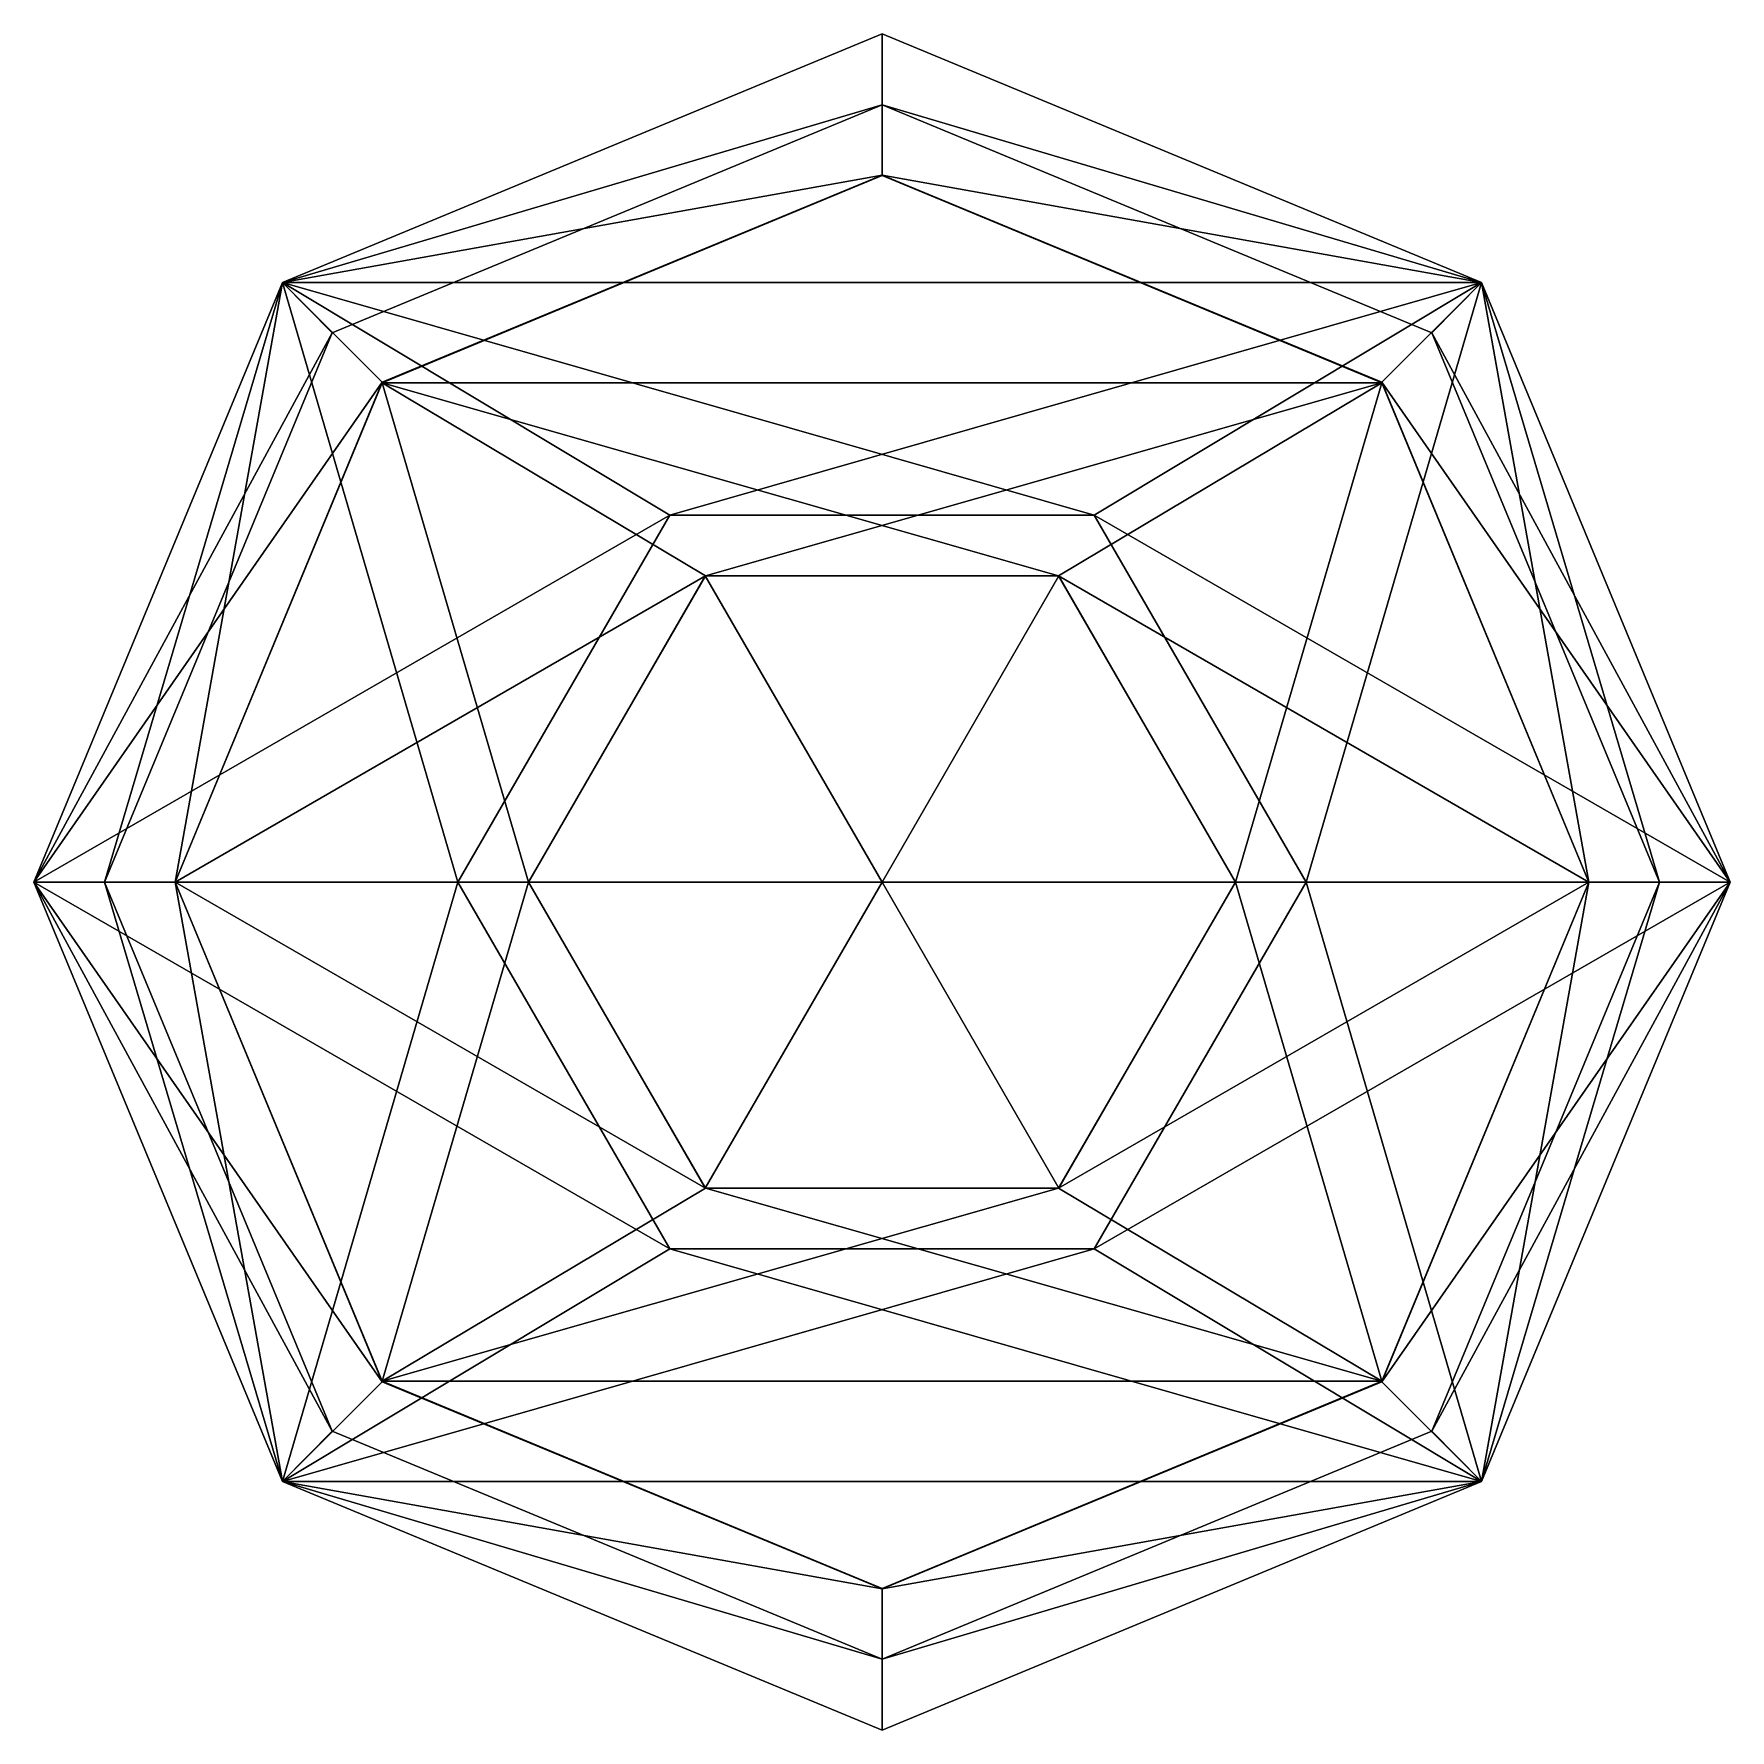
# Model space of a CAD drawing. Header units: millimetres. Extents: x -3 to 3, y -3 to 3.
import ezdxf

# ---------------------------------------------------------------- set-up
doc = ezdxf.new("R2010")
doc.units = ezdxf.units.MM
doc.header["$LTSCALE"] = 65.185185
for name, color, linetype in [('1', 7, 'CONTINUOUS'), ('10', 7, 'CONTINUOUS'), ('11', 7, 'CONTINUOUS'), ('12', 7, 'CONTINUOUS'), ('13', 7, 'CONTINUOUS'), ('14', 7, 'CONTINUOUS'), ('15', 7, 'CONTINUOUS'), ('16', 7, 'CONTINUOUS'), ('17', 7, 'CONTINUOUS'), ('18', 7, 'CONTINUOUS'), ('19', 7, 'CONTINUOUS'), ('2', 7, 'CONTINUOUS'), ('20', 7, 'CONTINUOUS'), ('21', 7, 'CONTINUOUS'), ('22', 7, 'CONTINUOUS'), ('23', 7, 'CONTINUOUS'), ('24', 7, 'CONTINUOUS'), ('25', 7, 'CONTINUOUS'), ('26', 7, 'CONTINUOUS'), ('27', 7, 'CONTINUOUS'), ('28', 7, 'CONTINUOUS'), ('29', 7, 'CONTINUOUS'), ('3', 7, 'CONTINUOUS'), ('30', 7, 'CONTINUOUS'), ('4', 7, 'CONTINUOUS'), ('5', 7, 'CONTINUOUS'), ('6', 7, 'CONTINUOUS'), ('7', 7, 'CONTINUOUS'), ('8', 7, 'CONTINUOUS'), ('9', 7, 'CONTINUOUS')]:
    doc.layers.add(name, color=color, linetype=linetype)

msp = doc.modelspace()

# ---------------------------------------------------------------- linework, layer by layer
at = {"layer": '1', "linetype": 'CONTINUOUS'}
for points in [[(0, 2.4991), (1.7686, 1.7662), (-1.7686, 1.7662), (0, 2.4991)], [(-2.5, 0), (-1.7686, 1.7662), (-1.25, 0), (-2.5, 0)], [(-1.7686, 1.7662), (1.7686, 1.7662), (0.6239, 1.0825), (-1.7686, 1.7662)], [(-1.25, 0), (-1.7686, 1.7662), (-0.6239, 1.0825), (-1.25, 0)], [(-0.6239, 1.0825), (-1.7686, 1.7662), (0.6239, 1.0825), (-0.6239, 1.0825)], [(1.7686, 1.7662), (2.5, 0), (0.6239, 1.0825), (1.7686, 1.7662)], [(0.6239, 1.0825), (2.5, 0), (1.25, 0), (0.6239, 1.0825)], [(-1.7686, -1.7662), (-2.5, 0), (-0.6239, -1.0825), (-1.7686, -1.7662)], [(-2.5, 0), (-1.25, 0), (-0.6239, -1.0825), (-2.5, 0)], [(1.25, 0), (1.7686, -1.7662), (0.6239, -1.0825), (1.25, 0)], [(2.5, 0), (1.7686, -1.7662), (1.25, 0), (2.5, 0)], [(1.7686, -1.7662), (-1.7686, -1.7662), (-0.6239, -1.0825), (1.7686, -1.7662)], [(0.6239, -1.0825), (1.7686, -1.7662), (-0.6239, -1.0825), (0.6239, -1.0825)], [(0, -2.4991), (-1.7686, -1.7662), (1.7686, -1.7662), (0, -2.4991)]]:
    msp.add_3dface(points, dxfattribs=at)
at = {"layer": '10', "linetype": 'CONTINUOUS'}
for points in [[(0, 2.4991), (-1.7686, 1.7662), (0, 2.5, 7), (0, 2.4991)], [(-1.7686, 1.7662), (-1.7678, 1.7678, 7), (0, 2.5, 7), (-1.7686, 1.7662)], [(0, 2.4991), (0, 2.5, 7), (1.7678, 1.7678, 7), (0, 2.4991)], [(1.7686, 1.7662), (0, 2.4991), (1.7678, 1.7678, 7), (1.7686, 1.7662)], [(-1.7686, 1.7662), (-2.5, 0), (-1.7678, 1.7678, 7), (-1.7686, 1.7662)], [(-2.5, 0), (-2.5, 0, 7), (-1.7678, 1.7678, 7), (-2.5, 0)], [(2.5, 0, 7), (1.7686, 1.7662), (1.7678, 1.7678, 7), (2.5, 0, 7)], [(2.5, 0), (1.7686, 1.7662), (2.5, 0, 7), (2.5, 0)]]:
    msp.add_3dface(points, dxfattribs=at)
at = {"layer": '11', "linetype": 'CONTINUOUS'}
for points in [[(2.1208, 2.1208, 12.5), (0, 3, 12.5), (-2.1208, 2.1208, 12.5), (2.1208, 2.1208, 12.5)], [(-2.1208, 2.1208, 12.5), (-3, 0, 12.5), (-0.7509, 1.2972, 12.5), (-2.1208, 2.1208, 12.5)], [(2.1208, 2.1208, 12.5), (-2.1208, 2.1208, 12.5), (-0.7509, 1.2972, 12.5), (2.1208, 2.1208, 12.5)], [(0.7509, 1.2972, 12.5), (2.1208, 2.1208, 12.5), (-0.7509, 1.2972, 12.5), (0.7509, 1.2972, 12.5)], [(1.5, 0, 12.5), (2.1208, 2.1208, 12.5), (0.7509, 1.2972, 12.5), (1.5, 0, 12.5)], [(3, 0, 12.5), (2.1208, 2.1208, 12.5), (1.5, 0, 12.5), (3, 0, 12.5)], [(-0.7509, 1.2972, 12.5), (-3, 0, 12.5), (-1.5, 0, 12.5), (-0.7509, 1.2972, 12.5)], [(-3, 0, 12.5), (-2.1208, -2.1208, 12.5), (-1.5, 0, 12.5), (-3, 0, 12.5)], [(-1.5, 0, 12.5), (-2.1208, -2.1208, 12.5), (-0.7509, -1.2972, 12.5), (-1.5, 0, 12.5)], [(2.1208, -2.1208, 12.5), (3, 0, 12.5), (0.7509, -1.2972, 12.5), (2.1208, -2.1208, 12.5)], [(3, 0, 12.5), (1.5, 0, 12.5), (0.7509, -1.2972, 12.5), (3, 0, 12.5)], [(-2.1208, -2.1208, 12.5), (2.1208, -2.1208, 12.5), (0.7509, -1.2972, 12.5), (-2.1208, -2.1208, 12.5)], [(-0.7509, -1.2972, 12.5), (-2.1208, -2.1208, 12.5), (0.7509, -1.2972, 12.5), (-0.7509, -1.2972, 12.5)], [(-2.1208, -2.1208, 12.5), (0, -3, 12.5), (2.1208, -2.1208, 12.5), (-2.1208, -2.1208, 12.5)]]:
    msp.add_3dface(points, dxfattribs=at)
at = {"layer": '12', "linetype": 'CONTINUOUS'}
for points in [[(-2.1208, 2.1208, 19.5), (0, 3, 19.5), (2.1208, 2.1208, 19.5), (-2.1208, 2.1208, 19.5)], [(-3, 0, 19.5), (-2.1208, 2.1208, 19.5), (-1.5, 0, 19.5), (-3, 0, 19.5)], [(-2.1208, 2.1208, 19.5), (2.1208, 2.1208, 19.5), (0.7509, 1.2972, 19.5), (-2.1208, 2.1208, 19.5)], [(-1.5, 0, 19.5), (-2.1208, 2.1208, 19.5), (-0.7509, 1.2972, 19.5), (-1.5, 0, 19.5)], [(-0.7509, 1.2972, 19.5), (-2.1208, 2.1208, 19.5), (0.7509, 1.2972, 19.5), (-0.7509, 1.2972, 19.5)], [(2.1208, 2.1208, 19.5), (3, 0, 19.5), (0.7509, 1.2972, 19.5), (2.1208, 2.1208, 19.5)], [(3, 0, 19.5), (1.5, 0, 19.5), (0.7509, 1.2972, 19.5), (3, 0, 19.5)], [(-2.1208, -2.1208, 19.5), (-3, 0, 19.5), (-0.7509, -1.2972, 19.5), (-2.1208, -2.1208, 19.5)], [(-0.7509, -1.2972, 19.5), (-3, 0, 19.5), (-1.5, 0, 19.5), (-0.7509, -1.2972, 19.5)], [(1.5, 0, 19.5), (2.1208, -2.1208, 19.5), (0.7509, -1.2972, 19.5), (1.5, 0, 19.5)], [(3, 0, 19.5), (2.1208, -2.1208, 19.5), (1.5, 0, 19.5), (3, 0, 19.5)], [(2.1208, -2.1208, 19.5), (-2.1208, -2.1208, 19.5), (-0.7509, -1.2972, 19.5), (2.1208, -2.1208, 19.5)], [(0.7509, -1.2972, 19.5), (2.1208, -2.1208, 19.5), (-0.7509, -1.2972, 19.5), (0.7509, -1.2972, 19.5)], [(2.1208, -2.1208, 19.5), (0, -3, 19.5), (-2.1208, -2.1208, 19.5), (2.1208, -2.1208, 19.5)]]:
    msp.add_3dface(points, dxfattribs=at)
at = {"layer": '13', "linetype": 'CONTINUOUS'}
for points in [[(-1.5, 0, 12.5), (-0.7509, -1.2972, 12.5), (-1.5, 0, 19.5), (-1.5, 0, 12.5)], [(-0.7509, -1.2972, 12.5), (-0.7509, -1.2972, 19.5), (-1.5, 0, 19.5), (-0.7509, -1.2972, 12.5)], [(0.7509, -1.2972, 12.5), (1.5, 0, 12.5), (0.7509, -1.2972, 19.5), (0.7509, -1.2972, 12.5)], [(1.5, 0, 12.5), (1.5, 0, 19.5), (0.7509, -1.2972, 19.5), (1.5, 0, 12.5)], [(-0.7509, -1.2972, 12.5), (0.7509, -1.2972, 12.5), (-0.7509, -1.2972, 19.5), (-0.7509, -1.2972, 12.5)], [(0.7509, -1.2972, 12.5), (0.7509, -1.2972, 19.5), (-0.7509, -1.2972, 19.5), (0.7509, -1.2972, 12.5)]]:
    msp.add_3dface(points, dxfattribs=at)
at = {"layer": '14', "linetype": 'CONTINUOUS'}
for points in [[(-0.7509, 1.2972, 12.5), (-1.5, 0, 12.5), (-0.7509, 1.2972, 19.5), (-0.7509, 1.2972, 12.5)], [(-1.5, 0, 12.5), (-1.5, 0, 19.5), (-0.7509, 1.2972, 19.5), (-1.5, 0, 12.5)], [(0.7509, 1.2972, 12.5), (-0.7509, 1.2972, 12.5), (0.7509, 1.2972, 19.5), (0.7509, 1.2972, 12.5)], [(-0.7509, 1.2972, 12.5), (-0.7509, 1.2972, 19.5), (0.7509, 1.2972, 19.5), (-0.7509, 1.2972, 12.5)], [(1.5, 0, 12.5), (0.7509, 1.2972, 12.5), (1.5, 0, 19.5), (1.5, 0, 12.5)], [(1.5, 0, 19.5), (0.7509, 1.2972, 12.5), (0.7509, 1.2972, 19.5), (1.5, 0, 19.5)]]:
    msp.add_3dface(points, dxfattribs=at)
at = {"layer": '15', "linetype": 'CONTINUOUS'}
for points in [[(0, 3, 20.5), (-2.1208, 2.1208, 20.5), (0, 2.7491, 20.5), (0, 3, 20.5)], [(2.1208, 2.1208, 20.5), (0, 3, 20.5), (0, 2.7491, 20.5), (2.1208, 2.1208, 20.5)], [(0, 2.7491, 20.5), (-2.1208, 2.1208, 20.5), (-1.9455, 1.9429, 20.5), (0, 2.7491, 20.5)], [(1.9455, 1.9429, 20.5), (2.1208, 2.1208, 20.5), (0, 2.7491, 20.5), (1.9455, 1.9429, 20.5)], [(-2.1208, 2.1208, 20.5), (-3, 0, 20.5), (-1.9455, 1.9429, 20.5), (-2.1208, 2.1208, 20.5)], [(2.75, 0, 20.5), (2.1208, 2.1208, 20.5), (1.9455, 1.9429, 20.5), (2.75, 0, 20.5)], [(3, 0, 20.5), (2.1208, 2.1208, 20.5), (2.75, 0, 20.5), (3, 0, 20.5)], [(-1.9455, 1.9429, 20.5), (-3, 0, 20.5), (-2.75, 0, 20.5), (-1.9455, 1.9429, 20.5)], [(-3, 0, 20.5), (-2.1208, -2.1208, 20.5), (-2.75, 0, 20.5), (-3, 0, 20.5)], [(-2.75, 0, 20.5), (-2.1208, -2.1208, 20.5), (-1.9455, -1.9429, 20.5), (-2.75, 0, 20.5)], [(2.1208, -2.1208, 20.5), (3, 0, 20.5), (1.9455, -1.9429, 20.5), (2.1208, -2.1208, 20.5)], [(3, 0, 20.5), (2.75, 0, 20.5), (1.9455, -1.9429, 20.5), (3, 0, 20.5)], [(-1.9455, -1.9429, 20.5), (-2.1208, -2.1208, 20.5), (0, -2.7491, 20.5), (-1.9455, -1.9429, 20.5)], [(0, -2.7491, 20.5), (2.1208, -2.1208, 20.5), (1.9455, -1.9429, 20.5), (0, -2.7491, 20.5)], [(-2.1208, -2.1208, 20.5), (0, -3, 20.5), (0, -2.7491, 20.5), (-2.1208, -2.1208, 20.5)], [(0, -3, 20.5), (2.1208, -2.1208, 20.5), (0, -2.7491, 20.5), (0, -3, 20.5)]]:
    msp.add_3dface(points, dxfattribs=at)
at = {"layer": '16', "linetype": 'CONTINUOUS'}
for points in [[(-2.1208, 2.1208, 21), (0, 3, 21), (0, 2.7491, 21), (-2.1208, 2.1208, 21)], [(0, 3, 21), (2.1208, 2.1208, 21), (0, 2.7491, 21), (0, 3, 21)], [(-1.9455, 1.9429, 21), (-2.1208, 2.1208, 21), (0, 2.7491, 21), (-1.9455, 1.9429, 21)], [(0, 2.7491, 21), (2.1208, 2.1208, 21), (1.9455, 1.9429, 21), (0, 2.7491, 21)], [(-3, 0, 21), (-2.1208, 2.1208, 21), (-2.75, 0, 21), (-3, 0, 21)], [(-2.75, 0, 21), (-2.1208, 2.1208, 21), (-1.9455, 1.9429, 21), (-2.75, 0, 21)], [(2.1208, 2.1208, 21), (3, 0, 21), (1.9455, 1.9429, 21), (2.1208, 2.1208, 21)], [(3, 0, 21), (2.75, 0, 21), (1.9455, 1.9429, 21), (3, 0, 21)], [(-2.1208, -2.1208, 21), (-3, 0, 21), (-1.9455, -1.9429, 21), (-2.1208, -2.1208, 21)], [(-1.9455, -1.9429, 21), (-3, 0, 21), (-2.75, 0, 21), (-1.9455, -1.9429, 21)], [(2.75, 0, 21), (2.1208, -2.1208, 21), (1.9455, -1.9429, 21), (2.75, 0, 21)], [(3, 0, 21), (2.1208, -2.1208, 21), (2.75, 0, 21), (3, 0, 21)], [(0, -2.7491, 21), (-2.1208, -2.1208, 21), (-1.9455, -1.9429, 21), (0, -2.7491, 21)], [(1.9455, -1.9429, 21), (2.1208, -2.1208, 21), (0, -2.7491, 21), (1.9455, -1.9429, 21)], [(0, -3, 21), (-2.1208, -2.1208, 21), (0, -2.7491, 21), (0, -3, 21)], [(2.1208, -2.1208, 21), (0, -3, 21), (0, -2.7491, 21), (2.1208, -2.1208, 21)]]:
    msp.add_3dface(points, dxfattribs=at)
at = {"layer": '17', "linetype": 'CONTINUOUS'}
for points in [[(-2.75, 0, 20.5), (-1.9455, -1.9429, 20.5), (-2.75, 0, 21), (-2.75, 0, 20.5)], [(-1.9455, -1.9429, 20.5), (-1.9455, -1.9429, 21), (-2.75, 0, 21), (-1.9455, -1.9429, 20.5)], [(1.9455, -1.9429, 20.5), (2.75, 0, 20.5), (1.9455, -1.9429, 21), (1.9455, -1.9429, 20.5)], [(2.75, 0, 20.5), (2.75, 0, 21), (1.9455, -1.9429, 21), (2.75, 0, 20.5)], [(-1.9455, -1.9429, 20.5), (0, -2.7491, 20.5), (-1.9455, -1.9429, 21), (-1.9455, -1.9429, 20.5)], [(0, -2.7491, 20.5), (0, -2.7491, 21), (-1.9455, -1.9429, 21), (0, -2.7491, 20.5)], [(0, -2.7491, 20.5), (1.9455, -1.9429, 20.5), (0, -2.7491, 21), (0, -2.7491, 20.5)], [(1.9455, -1.9429, 20.5), (1.9455, -1.9429, 21), (0, -2.7491, 21), (1.9455, -1.9429, 20.5)]]:
    msp.add_3dface(points, dxfattribs=at)
at = {"layer": '18', "linetype": 'CONTINUOUS'}
for points in [[(0, 2.7491, 20.5), (-1.9455, 1.9429, 20.5), (0, 2.7491, 21), (0, 2.7491, 20.5)], [(-1.9455, 1.9429, 20.5), (-1.9455, 1.9429, 21), (0, 2.7491, 21), (-1.9455, 1.9429, 20.5)], [(1.9455, 1.9429, 20.5), (0, 2.7491, 20.5), (1.9455, 1.9429, 21), (1.9455, 1.9429, 20.5)], [(0, 2.7491, 20.5), (0, 2.7491, 21), (1.9455, 1.9429, 21), (0, 2.7491, 20.5)], [(-1.9455, 1.9429, 20.5), (-2.75, 0, 20.5), (-1.9455, 1.9429, 21), (-1.9455, 1.9429, 20.5)], [(-2.75, 0, 20.5), (-2.75, 0, 21), (-1.9455, 1.9429, 21), (-2.75, 0, 20.5)], [(2.75, 0, 20.5), (1.9455, 1.9429, 20.5), (2.75, 0, 21), (2.75, 0, 20.5)], [(2.75, 0, 21), (1.9455, 1.9429, 20.5), (1.9455, 1.9429, 21), (2.75, 0, 21)]]:
    msp.add_3dface(points, dxfattribs=at)
at = {"layer": '19', "linetype": 'CONTINUOUS'}
for points in [[(-2.1208, 2.1208, 11.5), (0, 3, 11.5), (0, 2.7491, 11.5), (-2.1208, 2.1208, 11.5)], [(0, 3, 11.5), (2.1208, 2.1208, 11.5), (0, 2.7491, 11.5), (0, 3, 11.5)], [(-1.9455, 1.9429, 11.5), (-2.1208, 2.1208, 11.5), (0, 2.7491, 11.5), (-1.9455, 1.9429, 11.5)], [(0, 2.7491, 11.5), (2.1208, 2.1208, 11.5), (1.9455, 1.9429, 11.5), (0, 2.7491, 11.5)], [(-3, 0, 11.5), (-2.1208, 2.1208, 11.5), (-2.75, 0, 11.5), (-3, 0, 11.5)], [(-2.75, 0, 11.5), (-2.1208, 2.1208, 11.5), (-1.9455, 1.9429, 11.5), (-2.75, 0, 11.5)], [(2.1208, 2.1208, 11.5), (3, 0, 11.5), (1.9455, 1.9429, 11.5), (2.1208, 2.1208, 11.5)], [(3, 0, 11.5), (2.75, 0, 11.5), (1.9455, 1.9429, 11.5), (3, 0, 11.5)], [(-2.1208, -2.1208, 11.5), (-3, 0, 11.5), (-1.9455, -1.9429, 11.5), (-2.1208, -2.1208, 11.5)], [(-1.9455, -1.9429, 11.5), (-3, 0, 11.5), (-2.75, 0, 11.5), (-1.9455, -1.9429, 11.5)], [(2.75, 0, 11.5), (2.1208, -2.1208, 11.5), (1.9455, -1.9429, 11.5), (2.75, 0, 11.5)], [(3, 0, 11.5), (2.1208, -2.1208, 11.5), (2.75, 0, 11.5), (3, 0, 11.5)], [(0, -2.7491, 11.5), (-2.1208, -2.1208, 11.5), (-1.9455, -1.9429, 11.5), (0, -2.7491, 11.5)], [(1.9455, -1.9429, 11.5), (2.1208, -2.1208, 11.5), (0, -2.7491, 11.5), (1.9455, -1.9429, 11.5)], [(0, -3, 11.5), (-2.1208, -2.1208, 11.5), (0, -2.7491, 11.5), (0, -3, 11.5)], [(2.1208, -2.1208, 11.5), (0, -3, 11.5), (0, -2.7491, 11.5), (2.1208, -2.1208, 11.5)]]:
    msp.add_3dface(points, dxfattribs=at)
at = {"layer": '2', "linetype": 'CONTINUOUS'}
for points in [[(0, 2.4991, 32), (-1.7686, 1.7662, 32), (1.7686, 1.7662, 32), (0, 2.4991, 32)], [(-1.7686, 1.7662, 32), (-2.5, 0, 32), (-0.6239, 1.0825, 32), (-1.7686, 1.7662, 32)], [(1.7686, 1.7662, 32), (-1.7686, 1.7662, 32), (-0.6239, 1.0825, 32), (1.7686, 1.7662, 32)], [(0.6239, 1.0825, 32), (1.7686, 1.7662, 32), (-0.6239, 1.0825, 32), (0.6239, 1.0825, 32)], [(1.25, 0, 32), (1.7686, 1.7662, 32), (0.6239, 1.0825, 32), (1.25, 0, 32)], [(2.5, 0, 32), (1.7686, 1.7662, 32), (1.25, 0, 32), (2.5, 0, 32)], [(-2.5, 0, 32), (-1.25, 0, 32), (-0.6239, 1.0825, 32), (-2.5, 0, 32)], [(-2.5, 0, 32), (-1.7686, -1.7662, 32), (-1.25, 0, 32), (-2.5, 0, 32)], [(-1.25, 0, 32), (-1.7686, -1.7662, 32), (-0.6239, -1.0825, 32), (-1.25, 0, 32)], [(1.7686, -1.7662, 32), (2.5, 0, 32), (0.6239, -1.0825, 32), (1.7686, -1.7662, 32)], [(0.6239, -1.0825, 32), (2.5, 0, 32), (1.25, 0, 32), (0.6239, -1.0825, 32)], [(-1.7686, -1.7662, 32), (1.7686, -1.7662, 32), (0.6239, -1.0825, 32), (-1.7686, -1.7662, 32)], [(-0.6239, -1.0825, 32), (-1.7686, -1.7662, 32), (0.6239, -1.0825, 32), (-0.6239, -1.0825, 32)], [(0, -2.4991, 32), (1.7686, -1.7662, 32), (-1.7686, -1.7662, 32), (0, -2.4991, 32)]]:
    msp.add_3dface(points, dxfattribs=at)
at = {"layer": '20', "linetype": 'CONTINUOUS'}
for points in [[(0, 3, 11), (-2.1208, 2.1208, 11), (0, 2.7491, 11), (0, 3, 11)], [(2.1208, 2.1208, 11), (0, 3, 11), (0, 2.7491, 11), (2.1208, 2.1208, 11)], [(0, 2.7491, 11), (-2.1208, 2.1208, 11), (-1.9455, 1.9429, 11), (0, 2.7491, 11)], [(1.9455, 1.9429, 11), (2.1208, 2.1208, 11), (0, 2.7491, 11), (1.9455, 1.9429, 11)], [(-2.1208, 2.1208, 11), (-3, 0, 11), (-1.9455, 1.9429, 11), (-2.1208, 2.1208, 11)], [(2.75, 0, 11), (2.1208, 2.1208, 11), (1.9455, 1.9429, 11), (2.75, 0, 11)], [(3, 0, 11), (2.1208, 2.1208, 11), (2.75, 0, 11), (3, 0, 11)], [(-1.9455, 1.9429, 11), (-3, 0, 11), (-2.75, 0, 11), (-1.9455, 1.9429, 11)], [(-3, 0, 11), (-2.1208, -2.1208, 11), (-2.75, 0, 11), (-3, 0, 11)], [(-2.75, 0, 11), (-2.1208, -2.1208, 11), (-1.9455, -1.9429, 11), (-2.75, 0, 11)], [(2.1208, -2.1208, 11), (3, 0, 11), (1.9455, -1.9429, 11), (2.1208, -2.1208, 11)], [(3, 0, 11), (2.75, 0, 11), (1.9455, -1.9429, 11), (3, 0, 11)], [(-1.9455, -1.9429, 11), (-2.1208, -2.1208, 11), (0, -2.7491, 11), (-1.9455, -1.9429, 11)], [(0, -2.7491, 11), (2.1208, -2.1208, 11), (1.9455, -1.9429, 11), (0, -2.7491, 11)], [(-2.1208, -2.1208, 11), (0, -3, 11), (0, -2.7491, 11), (-2.1208, -2.1208, 11)], [(0, -3, 11), (2.1208, -2.1208, 11), (0, -2.7491, 11), (0, -3, 11)]]:
    msp.add_3dface(points, dxfattribs=at)
at = {"layer": '21', "linetype": 'CONTINUOUS'}
for points in [[(-1.9455, -1.9429, 11.5), (-2.75, 0, 11.5), (-1.9455, -1.9429, 11), (-1.9455, -1.9429, 11.5)], [(-2.75, 0, 11.5), (-2.75, 0, 11), (-1.9455, -1.9429, 11), (-2.75, 0, 11.5)], [(2.75, 0, 11.5), (1.9455, -1.9429, 11.5), (2.75, 0, 11), (2.75, 0, 11.5)], [(2.75, 0, 11), (1.9455, -1.9429, 11.5), (1.9455, -1.9429, 11), (2.75, 0, 11)], [(0, -2.7491, 11.5), (-1.9455, -1.9429, 11.5), (0, -2.7491, 11), (0, -2.7491, 11.5)], [(-1.9455, -1.9429, 11.5), (-1.9455, -1.9429, 11), (0, -2.7491, 11), (-1.9455, -1.9429, 11.5)], [(1.9455, -1.9429, 11.5), (0, -2.7491, 11.5), (1.9455, -1.9429, 11), (1.9455, -1.9429, 11.5)], [(0, -2.7491, 11.5), (0, -2.7491, 11), (1.9455, -1.9429, 11), (0, -2.7491, 11.5)]]:
    msp.add_3dface(points, dxfattribs=at)
at = {"layer": '22', "linetype": 'CONTINUOUS'}
for points in [[(-1.9455, 1.9429, 11.5), (0, 2.7491, 11.5), (-1.9455, 1.9429, 11), (-1.9455, 1.9429, 11.5)], [(0, 2.7491, 11.5), (0, 2.7491, 11), (-1.9455, 1.9429, 11), (0, 2.7491, 11.5)], [(0, 2.7491, 11.5), (1.9455, 1.9429, 11.5), (0, 2.7491, 11), (0, 2.7491, 11.5)], [(1.9455, 1.9429, 11.5), (1.9455, 1.9429, 11), (0, 2.7491, 11), (1.9455, 1.9429, 11.5)], [(-2.75, 0, 11.5), (-1.9455, 1.9429, 11.5), (-2.75, 0, 11), (-2.75, 0, 11.5)], [(-1.9455, 1.9429, 11.5), (-1.9455, 1.9429, 11), (-2.75, 0, 11), (-1.9455, 1.9429, 11.5)], [(1.9455, 1.9429, 11.5), (2.75, 0, 11.5), (1.9455, 1.9429, 11), (1.9455, 1.9429, 11.5)], [(2.75, 0, 11.5), (2.75, 0, 11), (1.9455, 1.9429, 11), (2.75, 0, 11.5)]]:
    msp.add_3dface(points, dxfattribs=at)
at = {"layer": '23', "linetype": 'CONTINUOUS'}
for points in [[(-0.625, -1.0825, 24), (0, 0, 23.2489), (-1.25, 0, 24), (-0.625, -1.0825, 24)], [(0.625, -1.0825, 24), (0, 0, 23.2489), (-0.625, -1.0825, 24), (0.625, -1.0825, 24)], [(1.25, 0, 24), (0, 0, 23.2489), (0.625, -1.0825, 24), (1.25, 0, 24)]]:
    msp.add_3dface(points, dxfattribs=at)
at = {"layer": '24', "linetype": 'CONTINUOUS'}
for points in [[(-1.25, 0, 32), (-0.6239, -1.0825, 32), (-1.25, 0, 24), (-1.25, 0, 32)], [(-0.6239, -1.0825, 32), (-0.625, -1.0825, 24), (-1.25, 0, 24), (-0.6239, -1.0825, 32)], [(0.6239, -1.0825, 32), (1.25, 0, 32), (0.625, -1.0825, 24), (0.6239, -1.0825, 32)], [(1.25, 0, 32), (1.25, 0, 24), (0.625, -1.0825, 24), (1.25, 0, 32)], [(-0.6239, -1.0825, 32), (0.6239, -1.0825, 32), (-0.625, -1.0825, 24), (-0.6239, -1.0825, 32)], [(0.6239, -1.0825, 32), (0.625, -1.0825, 24), (-0.625, -1.0825, 24), (0.6239, -1.0825, 32)]]:
    msp.add_3dface(points, dxfattribs=at)
at = {"layer": '25', "linetype": 'CONTINUOUS'}
for points in [[(-1.25, 0, 24), (0, 0, 23.2489), (-0.625, 1.0825, 24), (-1.25, 0, 24)], [(-0.625, 1.0825, 24), (0, 0, 23.2489), (0.625, 1.0825, 24), (-0.625, 1.0825, 24)], [(0, 0, 23.2489), (1.25, 0, 24), (0.625, 1.0825, 24), (0, 0, 23.2489)]]:
    msp.add_3dface(points, dxfattribs=at)
at = {"layer": '26', "linetype": 'CONTINUOUS'}
for points in [[(-0.6239, 1.0825, 32), (-1.25, 0, 32), (-0.625, 1.0825, 24), (-0.6239, 1.0825, 32)], [(-1.25, 0, 32), (-1.25, 0, 24), (-0.625, 1.0825, 24), (-1.25, 0, 32)], [(-0.6239, 1.0825, 32), (-0.625, 1.0825, 24), (0.625, 1.0825, 24), (-0.6239, 1.0825, 32)], [(0.6239, 1.0825, 32), (-0.6239, 1.0825, 32), (0.625, 1.0825, 24), (0.6239, 1.0825, 32)], [(1.25, 0, 32), (0.6239, 1.0825, 32), (1.25, 0, 24), (1.25, 0, 32)], [(1.25, 0, 24), (0.6239, 1.0825, 32), (0.625, 1.0825, 24), (1.25, 0, 24)]]:
    msp.add_3dface(points, dxfattribs=at)
at = {"layer": '27', "linetype": 'CONTINUOUS'}
for points in [[(-1.25, 0, 8), (0, 0, 8.7511), (-0.625, -1.0825, 8), (-1.25, 0, 8)], [(-0.625, -1.0825, 8), (0, 0, 8.7511), (0.625, -1.0825, 8), (-0.625, -1.0825, 8)], [(0.625, -1.0825, 8), (0, 0, 8.7511), (1.25, 0, 8), (0.625, -1.0825, 8)]]:
    msp.add_3dface(points, dxfattribs=at)
at = {"layer": '28', "linetype": 'CONTINUOUS'}
for points in [[(-0.6239, -1.0825), (-1.25, 0), (-0.625, -1.0825, 8), (-0.6239, -1.0825)], [(-1.25, 0), (-1.25, 0, 8), (-0.625, -1.0825, 8), (-1.25, 0)], [(1.25, 0), (0.6239, -1.0825), (1.25, 0, 8), (1.25, 0)], [(0.6239, -1.0825), (0.625, -1.0825, 8), (1.25, 0, 8), (0.6239, -1.0825)], [(-0.6239, -1.0825), (-0.625, -1.0825, 8), (0.625, -1.0825, 8), (-0.6239, -1.0825)], [(0.6239, -1.0825), (-0.6239, -1.0825), (0.625, -1.0825, 8), (0.6239, -1.0825)]]:
    msp.add_3dface(points, dxfattribs=at)
at = {"layer": '29', "linetype": 'CONTINUOUS'}
for points in [[(0, 0, 8.7511), (-1.25, 0, 8), (-0.625, 1.0825, 8), (0, 0, 8.7511)], [(0.625, 1.0825, 8), (0, 0, 8.7511), (-0.625, 1.0825, 8), (0.625, 1.0825, 8)], [(1.25, 0, 8), (0, 0, 8.7511), (0.625, 1.0825, 8), (1.25, 0, 8)]]:
    msp.add_3dface(points, dxfattribs=at)
at = {"layer": '3', "linetype": 'CONTINUOUS'}
for points in [[(-2.1208, 2.1208, 20.5), (0, 3, 20.5), (-2.1208, 2.1208, 19.5), (-2.1208, 2.1208, 20.5)], [(-2.1208, 2.1208, 19.5), (0, 3, 20.5), (0, 3, 19.5), (-2.1208, 2.1208, 19.5)], [(-2.1208, 2.1208, 25), (0, 3, 25), (-2.1208, 2.1208, 21), (-2.1208, 2.1208, 25)], [(-2.1208, 2.1208, 21), (0, 3, 25), (0, 3, 21), (-2.1208, 2.1208, 21)], [(-2.1208, 2.1208, 12.5), (0, 3, 12.5), (-2.1208, 2.1208, 11.5), (-2.1208, 2.1208, 12.5)], [(-2.1208, 2.1208, 11.5), (0, 3, 12.5), (0, 3, 11.5), (-2.1208, 2.1208, 11.5)], [(-2.1208, 2.1208, 11), (0, 3, 11), (-2.1208, 2.1208, 7), (-2.1208, 2.1208, 11)], [(-2.1208, 2.1208, 7), (0, 3, 11), (0, 3, 7), (-2.1208, 2.1208, 7)], [(0, 3, 20.5), (2.1208, 2.1208, 20.5), (0, 3, 19.5), (0, 3, 20.5)], [(0, 3, 19.5), (2.1208, 2.1208, 20.5), (2.1208, 2.1208, 19.5), (0, 3, 19.5)], [(0, 3, 25), (2.1208, 2.1208, 25), (0, 3, 21), (0, 3, 25)], [(0, 3, 21), (2.1208, 2.1208, 25), (2.1208, 2.1208, 21), (0, 3, 21)], [(0, 3, 12.5), (2.1208, 2.1208, 12.5), (0, 3, 11.5), (0, 3, 12.5)], [(0, 3, 11.5), (2.1208, 2.1208, 12.5), (2.1208, 2.1208, 11.5), (0, 3, 11.5)], [(0, 3, 11), (2.1208, 2.1208, 11), (0, 3, 7), (0, 3, 11)], [(0, 3, 7), (2.1208, 2.1208, 11), (2.1208, 2.1208, 7), (0, 3, 7)], [(-3, 0, 20.5), (-2.1208, 2.1208, 20.5), (-3, 0, 19.5), (-3, 0, 20.5)], [(-3, 0, 19.5), (-2.1208, 2.1208, 20.5), (-2.1208, 2.1208, 19.5), (-3, 0, 19.5)], [(-3, 0, 25), (-2.1208, 2.1208, 25), (-3, 0, 21), (-3, 0, 25)], [(-3, 0, 21), (-2.1208, 2.1208, 25), (-2.1208, 2.1208, 21), (-3, 0, 21)], [(-3, 0, 12.5), (-2.1208, 2.1208, 12.5), (-3, 0, 11.5), (-3, 0, 12.5)], [(-3, 0, 11.5), (-2.1208, 2.1208, 12.5), (-2.1208, 2.1208, 11.5), (-3, 0, 11.5)], [(-3, 0, 11), (-2.1208, 2.1208, 11), (-3, 0, 7), (-3, 0, 11)], [(-3, 0, 7), (-2.1208, 2.1208, 11), (-2.1208, 2.1208, 7), (-3, 0, 7)], [(2.1208, 2.1208, 20.5), (3, 0, 20.5), (2.1208, 2.1208, 19.5), (2.1208, 2.1208, 20.5)], [(2.1208, 2.1208, 19.5), (3, 0, 20.5), (3, 0, 19.5), (2.1208, 2.1208, 19.5)], [(3, 0, 25), (3, 0, 21), (2.1208, 2.1208, 21), (3, 0, 25)], [(2.1208, 2.1208, 25), (3, 0, 25), (2.1208, 2.1208, 21), (2.1208, 2.1208, 25)], [(3, 0, 12.5), (3, 0, 11.5), (2.1208, 2.1208, 11.5), (3, 0, 12.5)], [(2.1208, 2.1208, 12.5), (3, 0, 12.5), (2.1208, 2.1208, 11.5), (2.1208, 2.1208, 12.5)], [(2.1208, 2.1208, 11), (3, 0, 11), (2.1208, 2.1208, 7), (2.1208, 2.1208, 11)], [(2.1208, 2.1208, 7), (3, 0, 11), (3, 0, 7), (2.1208, 2.1208, 7)]]:
    msp.add_3dface(points, dxfattribs=at)
at = {"layer": '30', "linetype": 'CONTINUOUS'}
for points in [[(-1.25, 0), (-0.6239, 1.0825), (-1.25, 0, 8), (-1.25, 0)], [(-1.25, 0, 8), (-0.6239, 1.0825), (-0.625, 1.0825, 8), (-1.25, 0, 8)], [(-0.6239, 1.0825), (0.6239, 1.0825), (-0.625, 1.0825, 8), (-0.6239, 1.0825)], [(0.6239, 1.0825), (0.625, 1.0825, 8), (-0.625, 1.0825, 8), (0.6239, 1.0825)], [(0.6239, 1.0825), (1.25, 0), (0.625, 1.0825, 8), (0.6239, 1.0825)], [(1.25, 0), (1.25, 0, 8), (0.625, 1.0825, 8), (1.25, 0)]]:
    msp.add_3dface(points, dxfattribs=at)
at = {"layer": '4', "linetype": 'CONTINUOUS'}
for points in [[(-3, 0, 20.5), (-3, 0, 19.5), (-2.1208, -2.1208, 19.5), (-3, 0, 20.5)], [(-2.1208, -2.1208, 20.5), (-3, 0, 20.5), (-2.1208, -2.1208, 19.5), (-2.1208, -2.1208, 20.5)], [(-3, 0, 25), (-3, 0, 21), (-2.1208, -2.1208, 21), (-3, 0, 25)], [(-2.1208, -2.1208, 25), (-3, 0, 25), (-2.1208, -2.1208, 21), (-2.1208, -2.1208, 25)], [(-3, 0, 12.5), (-3, 0, 11.5), (-2.1208, -2.1208, 11.5), (-3, 0, 12.5)], [(-2.1208, -2.1208, 12.5), (-3, 0, 12.5), (-2.1208, -2.1208, 11.5), (-2.1208, -2.1208, 12.5)], [(-3, 0, 11), (-3, 0, 7), (-2.1208, -2.1208, 7), (-3, 0, 11)], [(-2.1208, -2.1208, 11), (-3, 0, 11), (-2.1208, -2.1208, 7), (-2.1208, -2.1208, 11)], [(3, 0, 19.5), (3, 0, 20.5), (2.1208, -2.1208, 20.5), (3, 0, 19.5)], [(3, 0, 19.5), (2.1208, -2.1208, 20.5), (2.1208, -2.1208, 19.5), (3, 0, 19.5)], [(3, 0, 21), (3, 0, 25), (2.1208, -2.1208, 25), (3, 0, 21)], [(3, 0, 21), (2.1208, -2.1208, 25), (2.1208, -2.1208, 21), (3, 0, 21)], [(3, 0, 11.5), (3, 0, 12.5), (2.1208, -2.1208, 12.5), (3, 0, 11.5)], [(3, 0, 11.5), (2.1208, -2.1208, 12.5), (2.1208, -2.1208, 11.5), (3, 0, 11.5)], [(3, 0, 7), (3, 0, 11), (2.1208, -2.1208, 11), (3, 0, 7)], [(3, 0, 7), (2.1208, -2.1208, 11), (2.1208, -2.1208, 7), (3, 0, 7)], [(0, -3, 20.5), (-2.1208, -2.1208, 20.5), (0, -3, 19.5), (0, -3, 20.5)], [(0, -3, 19.5), (-2.1208, -2.1208, 20.5), (-2.1208, -2.1208, 19.5), (0, -3, 19.5)], [(0, -3, 25), (-2.1208, -2.1208, 25), (0, -3, 21), (0, -3, 25)], [(0, -3, 21), (-2.1208, -2.1208, 25), (-2.1208, -2.1208, 21), (0, -3, 21)], [(0, -3, 12.5), (-2.1208, -2.1208, 12.5), (0, -3, 11.5), (0, -3, 12.5)], [(0, -3, 11.5), (-2.1208, -2.1208, 12.5), (-2.1208, -2.1208, 11.5), (0, -3, 11.5)], [(0, -3, 11), (-2.1208, -2.1208, 11), (0, -3, 7), (0, -3, 11)], [(0, -3, 7), (-2.1208, -2.1208, 11), (-2.1208, -2.1208, 7), (0, -3, 7)], [(2.1208, -2.1208, 20.5), (0, -3, 20.5), (2.1208, -2.1208, 19.5), (2.1208, -2.1208, 20.5)], [(2.1208, -2.1208, 19.5), (0, -3, 20.5), (0, -3, 19.5), (2.1208, -2.1208, 19.5)], [(2.1208, -2.1208, 25), (0, -3, 25), (2.1208, -2.1208, 21), (2.1208, -2.1208, 25)], [(2.1208, -2.1208, 21), (0, -3, 25), (0, -3, 21), (2.1208, -2.1208, 21)], [(2.1208, -2.1208, 12.5), (0, -3, 12.5), (2.1208, -2.1208, 11.5), (2.1208, -2.1208, 12.5)], [(2.1208, -2.1208, 11.5), (0, -3, 12.5), (0, -3, 11.5), (2.1208, -2.1208, 11.5)], [(2.1208, -2.1208, 11), (0, -3, 11), (2.1208, -2.1208, 7), (2.1208, -2.1208, 11)], [(2.1208, -2.1208, 7), (0, -3, 11), (0, -3, 7), (2.1208, -2.1208, 7)]]:
    msp.add_3dface(points, dxfattribs=at)
at = {"layer": '5', "linetype": 'CONTINUOUS'}
for points in [[(0, 3, 25), (-2.1208, 2.1208, 25), (0, 2.5, 25), (0, 3, 25)], [(2.1208, 2.1208, 25), (0, 3, 25), (0, 2.5, 25), (2.1208, 2.1208, 25)], [(0, 2.5, 25), (-2.1208, 2.1208, 25), (-1.7678, 1.7678, 25), (0, 2.5, 25)], [(1.7678, 1.7678, 25), (2.1208, 2.1208, 25), (0, 2.5, 25), (1.7678, 1.7678, 25)], [(-2.1208, 2.1208, 25), (-3, 0, 25), (-1.7678, 1.7678, 25), (-2.1208, 2.1208, 25)], [(2.5, 0, 25), (2.1208, 2.1208, 25), (1.7678, 1.7678, 25), (2.5, 0, 25)], [(3, 0, 25), (2.1208, 2.1208, 25), (2.5, 0, 25), (3, 0, 25)], [(-1.7678, 1.7678, 25), (-3, 0, 25), (-2.5, 0, 25), (-1.7678, 1.7678, 25)], [(-3, 0, 25), (-2.1208, -2.1208, 25), (-2.5, 0, 25), (-3, 0, 25)], [(-2.5, 0, 25), (-2.1208, -2.1208, 25), (-1.7678, -1.7678, 25), (-2.5, 0, 25)], [(2.1208, -2.1208, 25), (3, 0, 25), (1.7678, -1.7678, 25), (2.1208, -2.1208, 25)], [(3, 0, 25), (2.5, 0, 25), (1.7678, -1.7678, 25), (3, 0, 25)], [(-1.7678, -1.7678, 25), (-2.1208, -2.1208, 25), (0, -2.5, 25), (-1.7678, -1.7678, 25)], [(0, -2.5, 25), (2.1208, -2.1208, 25), (1.7678, -1.7678, 25), (0, -2.5, 25)], [(-2.1208, -2.1208, 25), (0, -3, 25), (0, -2.5, 25), (-2.1208, -2.1208, 25)], [(0, -3, 25), (2.1208, -2.1208, 25), (0, -2.5, 25), (0, -3, 25)]]:
    msp.add_3dface(points, dxfattribs=at)
at = {"layer": '6', "linetype": 'CONTINUOUS'}
for points in [[(-1.7686, -1.7662, 32), (-2.5, 0, 32), (-1.7678, -1.7678, 25), (-1.7686, -1.7662, 32)], [(-2.5, 0, 32), (-2.5, 0, 25), (-1.7678, -1.7678, 25), (-2.5, 0, 32)], [(2.5, 0, 25), (1.7686, -1.7662, 32), (1.7678, -1.7678, 25), (2.5, 0, 25)], [(2.5, 0, 32), (1.7686, -1.7662, 32), (2.5, 0, 25), (2.5, 0, 32)], [(0, -2.4991, 32), (-1.7686, -1.7662, 32), (0, -2.5, 25), (0, -2.4991, 32)], [(-1.7686, -1.7662, 32), (-1.7678, -1.7678, 25), (0, -2.5, 25), (-1.7686, -1.7662, 32)], [(1.7686, -1.7662, 32), (0, -2.4991, 32), (1.7678, -1.7678, 25), (1.7686, -1.7662, 32)], [(0, -2.4991, 32), (0, -2.5, 25), (1.7678, -1.7678, 25), (0, -2.4991, 32)]]:
    msp.add_3dface(points, dxfattribs=at)
at = {"layer": '7', "linetype": 'CONTINUOUS'}
for points in [[(-1.7686, 1.7662, 32), (0, 2.4991, 32), (-1.7678, 1.7678, 25), (-1.7686, 1.7662, 32)], [(0, 2.4991, 32), (0, 2.5, 25), (-1.7678, 1.7678, 25), (0, 2.4991, 32)], [(0, 2.4991, 32), (1.7686, 1.7662, 32), (0, 2.5, 25), (0, 2.4991, 32)], [(1.7686, 1.7662, 32), (1.7678, 1.7678, 25), (0, 2.5, 25), (1.7686, 1.7662, 32)], [(-1.7686, 1.7662, 32), (-1.7678, 1.7678, 25), (-2.5, 0, 25), (-1.7686, 1.7662, 32)], [(-2.5, 0, 32), (-1.7686, 1.7662, 32), (-2.5, 0, 25), (-2.5, 0, 32)], [(1.7686, 1.7662, 32), (2.5, 0, 32), (1.7678, 1.7678, 25), (1.7686, 1.7662, 32)], [(2.5, 0, 32), (2.5, 0, 25), (1.7678, 1.7678, 25), (2.5, 0, 32)]]:
    msp.add_3dface(points, dxfattribs=at)
at = {"layer": '8', "linetype": 'CONTINUOUS'}
for points in [[(-2.1208, 2.1208, 7), (0, 3, 7), (0, 2.5, 7), (-2.1208, 2.1208, 7)], [(0, 3, 7), (2.1208, 2.1208, 7), (0, 2.5, 7), (0, 3, 7)], [(-1.7678, 1.7678, 7), (-2.1208, 2.1208, 7), (0, 2.5, 7), (-1.7678, 1.7678, 7)], [(0, 2.5, 7), (2.1208, 2.1208, 7), (1.7678, 1.7678, 7), (0, 2.5, 7)], [(-3, 0, 7), (-2.1208, 2.1208, 7), (-2.5, 0, 7), (-3, 0, 7)], [(-2.5, 0, 7), (-2.1208, 2.1208, 7), (-1.7678, 1.7678, 7), (-2.5, 0, 7)], [(2.1208, 2.1208, 7), (3, 0, 7), (1.7678, 1.7678, 7), (2.1208, 2.1208, 7)], [(3, 0, 7), (2.5, 0, 7), (1.7678, 1.7678, 7), (3, 0, 7)], [(-2.1208, -2.1208, 7), (-3, 0, 7), (-1.7678, -1.7678, 7), (-2.1208, -2.1208, 7)], [(-1.7678, -1.7678, 7), (-3, 0, 7), (-2.5, 0, 7), (-1.7678, -1.7678, 7)], [(2.5, 0, 7), (2.1208, -2.1208, 7), (1.7678, -1.7678, 7), (2.5, 0, 7)], [(3, 0, 7), (2.1208, -2.1208, 7), (2.5, 0, 7), (3, 0, 7)], [(0, -2.5, 7), (-2.1208, -2.1208, 7), (-1.7678, -1.7678, 7), (0, -2.5, 7)], [(1.7678, -1.7678, 7), (2.1208, -2.1208, 7), (0, -2.5, 7), (1.7678, -1.7678, 7)], [(0, -3, 7), (-2.1208, -2.1208, 7), (0, -2.5, 7), (0, -3, 7)], [(2.1208, -2.1208, 7), (0, -3, 7), (0, -2.5, 7), (2.1208, -2.1208, 7)]]:
    msp.add_3dface(points, dxfattribs=at)
at = {"layer": '9', "linetype": 'CONTINUOUS'}
for points in [[(-2.5, 0), (-1.7686, -1.7662), (-2.5, 0, 7), (-2.5, 0)], [(-1.7686, -1.7662), (-1.7678, -1.7678, 7), (-2.5, 0, 7), (-1.7686, -1.7662)], [(1.7686, -1.7662), (2.5, 0), (1.7678, -1.7678, 7), (1.7686, -1.7662)], [(2.5, 0), (2.5, 0, 7), (1.7678, -1.7678, 7), (2.5, 0)], [(-1.7686, -1.7662), (0, -2.4991), (-1.7678, -1.7678, 7), (-1.7686, -1.7662)], [(0, -2.4991), (0, -2.5, 7), (-1.7678, -1.7678, 7), (0, -2.4991)], [(0, -2.4991), (1.7686, -1.7662), (0, -2.5, 7), (0, -2.4991)], [(1.7686, -1.7662), (1.7678, -1.7678, 7), (0, -2.5, 7), (1.7686, -1.7662)]]:
    msp.add_3dface(points, dxfattribs=at)

doc.saveas('drawing.dxf')
